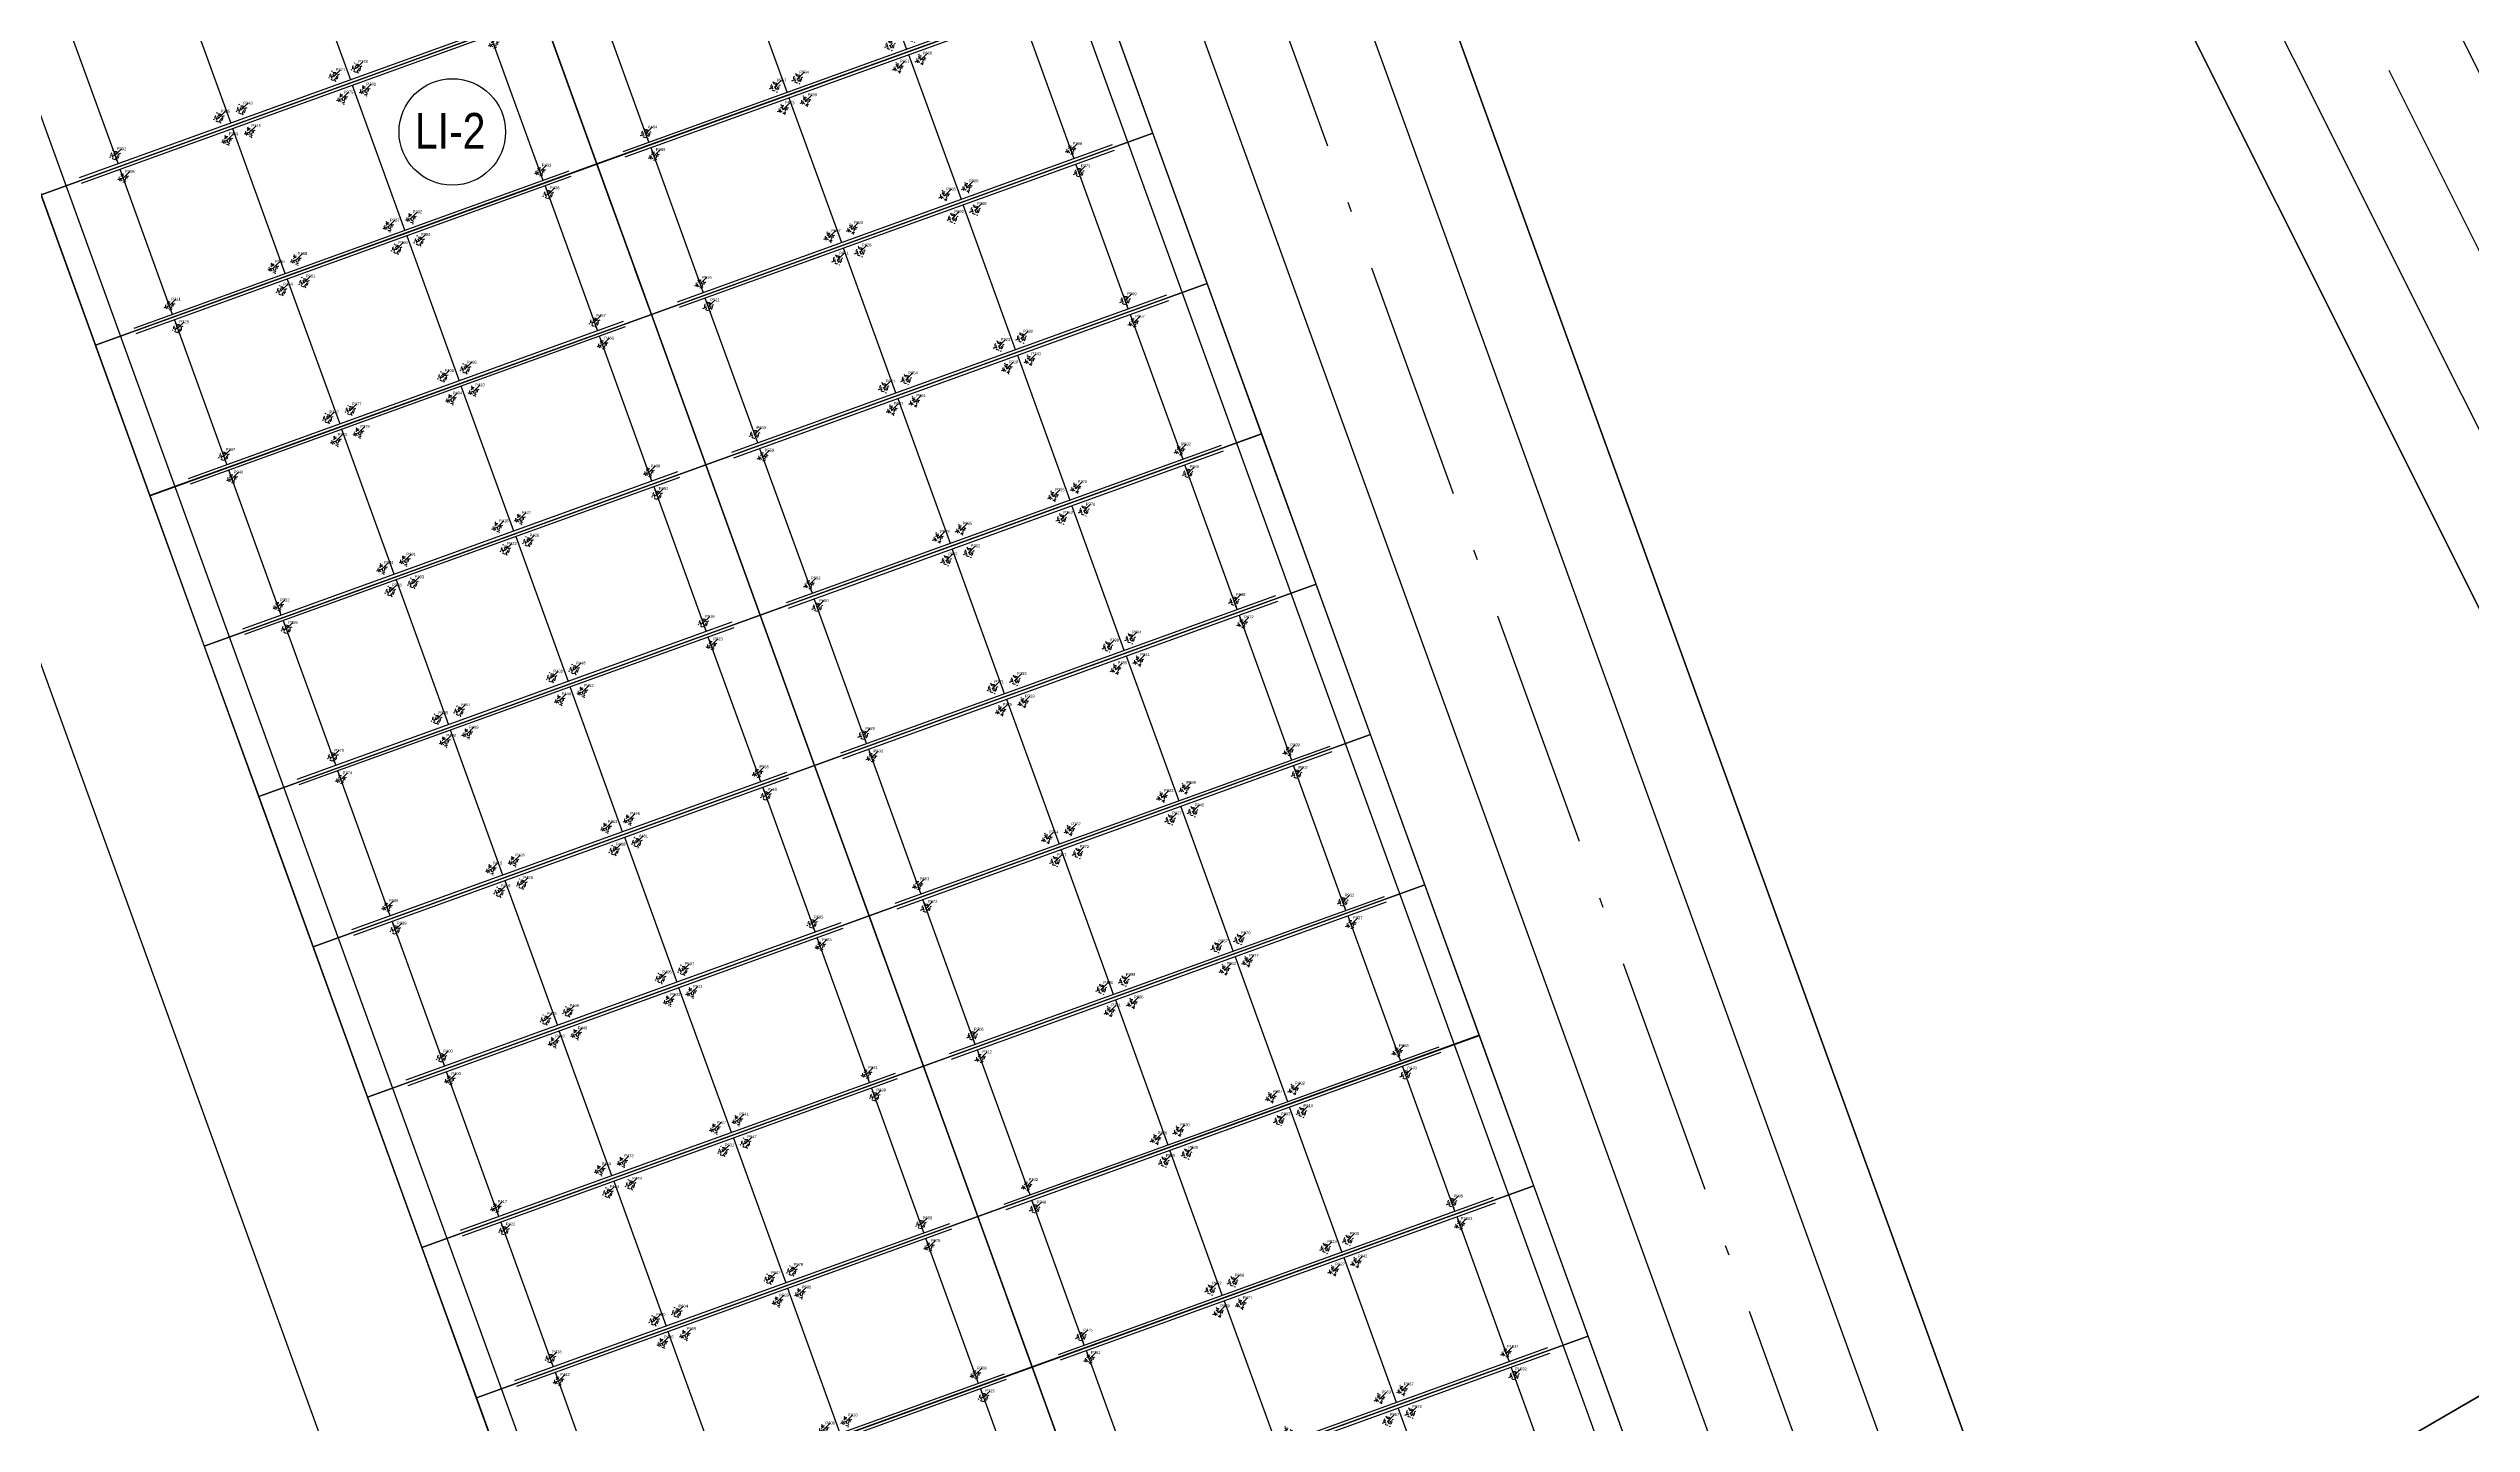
# Model space of a CAD drawing. Header units: millimetres. Extents: x 567980 to 569430, y 2065777 to 2066666.
# Drawn here: x 568673.3 to 568764.2, y 2066258 to 2066309.6 of the extents above; entities that cross this region are included whole.
import ezdxf
from ezdxf.enums import TextEntityAlignment as Align
from ezdxf.xclip import XClip

# ---------------------------------------------------------------- set-up
doc = ezdxf.new("R2010")
doc.units = ezdxf.units.MM
for name, pattern in [('ACAD_ISO10W100', [18.5, 12, -3, 0.5, -3]), ('CENTER', [3, 1.5, -0.5, 0.5, -0.5]), ('CENTER2', [1.125, 0.75, -0.125, 0.125, -0.125]), ('HIDDEN', [0.75, 0.5, -0.25]), ('Xref Grid (A1)$0$CENTER2', [1.125, 0.75, -0.125, 0.125, -0.125])]:
    doc.linetypes.add(name, pattern=pattern)
for name, color, linetype, lineweight in [('A-KY HIEU', 34, 'Continuous', 20), ('A-NET THAY', 125, 'Continuous', 18), ('boDnv', 54, 'Continuous', 25), ('E- RANH GIOI', 1, 'CENTER', 13), ('kata_text', 254, 'Continuous', 30)]:
    doc.layers.add(name, color=color, linetype=linetype, lineweight=lineweight)
for name, color, linetype in [('BoThamCo', 94, 'Continuous'), ('CDC.01.AXIS', 160, 'CENTER2'), ('ChiaLo', 128, 'CENTER'), ('datOlienke', 42, 'Continuous'), ('LogDg', 7, 'Continuous'), ('LoLK', 6, 'Continuous'), ('RANHGIOI', 2, 'HIDDEN'), ('TimDg', 222, 'Continuous'), ('ViaHeS', 32, 'Continuous'), ('Xref Grid (A1)$0$01.AXIS', 160, 'Xref Grid (A1)$0$CENTER2')]:
    doc.layers.add(name, color=color, linetype=linetype)
doc.styles.add('kata_dim', font='vnrms.shx', dxfattribs={"width": 0.66, "oblique": 7})
doc.styles.add('kata_text', font='arial.ttf', dxfattribs={"width": 0.8})
doc.styles.add('rms', font='romans.shx', dxfattribs={"width": 0.7, "bigfont": 'vns.shx'})
doc.styles.add('VNH', font='', dxfattribs={"height": 2.5})
doc.styles.get('VNH').set_extended_font_data('.VnArial NarrowH')
doc.linetypes.add('ADL', pattern='A,0.125,-0.15,["++",rms,S=0.5,R=0,X=0,Y=-0.2245],-1.35,1.125', length=2.75)
doc.dimstyles.new('kata_dim_iso', dxfattribs={"dimtxt": 2.5, "dimasz": 1.5, "dimexe": 1.5, "dimexo": 2.5, "dimtad": 1, "dimdec": 0, "dimzin": 0, "dimdsep": 46, "dimtxsty": 'kata_dim', "dimblk": 'kata_block_ArchTick', "dimcen": 0.09, "dimdle": 1.2, "dimclrd": 8, "dimclre": 8, "dimclrt": 3, "dimadec": 0, "dimazin": 0, "dimtfac": 1, "dimtdec": 0, "dimtix": 1, "dimtofl": 0, "dimtmove": 0, "dimatfit": 3, "dimfxl": 3.75, "dimfxlon": 1, "dimtolj": 1, "dimtzin": 0, "dimarcsym": 0})

# ---------------------------------------------------------------- blocks, each defined once
blk = doc.blocks.new('NEN')
at = {"layer": 'boDnv', "color": 10, "linetype": 'ADL', "ltscale": 0.25}
for points in [[(72.798, 19.248), (66.728, 21.45), (39.936, 9.771), (37.882, 4.109), (87.299, -94.695), (93.027, -96.404), (118.311, -81.695), (120.17, -75.467)], [(9.135, -145.213), (3.993, -143.345), (-37.434, -28.806), (-34.864, -22.833), (-8.048, -11.144), (-2.559, -13.506), (37.289, -123.679), (34.915, -130.214)]]:
    blk.add_lwpolyline(points, close=True, dxfattribs=at)
at = {"layer": 'BoThamCo'}
blk.add_lwpolyline([(25.78, -0.755), (18.959, 1.719), (12.14, -1.254), (9.257, -7.953), (48.895, -117.546), (54.917, -119.734), (74.12, -108.562), (76.205, -101.576)], close=True, dxfattribs=at)
blk.add_lwpolyline([(-54.313, -43.147), (-17.615, -144.611, 1), (-14.323, -143.421), (-51.021, -41.957, 1)], format="xyb", close=True, dxfattribs=at)
at = {"layer": 'ChiaLo', "ltscale": 5}
for points in [[(106.156, -89.923), (52.918, 16.521)], [(22.483, -138.604), (-21.838, -16.064)], [(-24.451, -67.642), (13.164, -54.037)], [(-22.411, -73.284), (15.205, -59.679)], [(-20.37, -78.926), (17.245, -65.321)], [(-18.329, -84.569), (19.286, -70.964)], [(-16.288, -90.211), (21.327, -76.606)], [(-14.248, -95.853), (23.368, -82.248)], [(-12.207, -101.495), (25.408, -87.891)], [(-10.166, -107.138), (27.449, -93.533)], [(-8.126, -112.78), (29.49, -99.175)], [(-6.085, -118.422), (31.53, -104.817)], [(-4.044, -124.065), (33.571, -110.46)]]:
    blk.add_lwpolyline(points, dxfattribs=at)
at = {"layer": 'datOlienke'}
for points in [[(73.514, 20.052), (66.694, 22.526), (39.142, 10.516), (36.795, 4.047), (86.598, -95.529), (93.156, -97.487), (119.156, -82.36), (121.241, -75.374)], [(9.234, -146.312), (3.211, -144.125), (-38.509, -28.774), (-35.626, -22.074), (-8.05, -10.054), (-1.766, -12.758), (38.353, -123.68), (35.731, -130.896)]]:
    blk.add_lwpolyline(points, close=True, dxfattribs=at)
at = {"layer": 'LogDg'}
for points in [[(34.296, -348.766, -0.124666), (14.114, -339.771, 0.262937), (-5.331, -336.771, -0.009345), (-40.959, -349.473), (-145.868, -384.68, 0.405257), (-155.456, -403.235), (-146.557, -432.72), (-158.046, -436.187), (-166.572, -407.936, 0.423227), (-185.704, -398.049), (-272.077, -427.035, 0.40652), (-277.181, -436.964), (-262.947, -483.397), (-271.552, -486.035), (-285.593, -440.232, 0.421949), (-295.787, -434.992), (-422.26, -477.436, 0.346831), (-427.684, -485.726), (-426.662, -497.249, 0.109851), (-417.21, -527.045), (-422.398, -530.058, -0.109851), (-432.639, -497.779), (-433.194, -491.512, 0.484967), (-443.708, -484.634), (-484.199, -498.222, 0.36701), (-492.228, -511.51), (-484.402, -560.012), (-490.326, -560.967), (-497.433, -516.92, 0.457512), (-512.889, -507.388), (-525.337, -511.314, 0.375227), (-533.554, -524.795, 0.049445), (-523.248, -562.118), (-518.404, -576.577), (-525.515, -578.96), (-530.307, -564.659, -0.044276), (-540.221, -530.036, 0.448349), (-555.614, -520.863), (-568.853, -525.038), (-576.072, -502.149), (-552.391, -494.681, 0.333336), (-544.003, -482.976), (-545.865, -397.305, 0.120559), (-569.998, -307.198), (-621.979, -219.712, 0.334943), (-635.359, -214.239), (-686.931, -227.855), (-689.803, -216.977), (-647.957, -205.93, 0.498191), (-640.704, -188.198), (-654.378, -165.183, -0.144979), (-668.853, -108.061), (-659.845, 118.23, 0.428088), (-671.924, 130.707), (-689.222, 130.58), (-689.305, 141.83), (-670.344, 141.969, 0.400474), (-658.442, 153.492), (-657.828, 168.904), (-656.06, 189.374), (-648.588, 188.728), (-650.341, 168.432), (-650.889, 154.678, 0.425345), (-638.921, 142.201), (-621.613, 142.328, 0.402651), (-609.707, 153.94), (-609.387, 163.859, -0.019867), (-608.227, 179.942), (-606.8, 192.652), (-600.838, 191.983), (-602.264, 179.273, 0.019867), (-603.39, 163.665), (-603.676, 154.802, 0.425871), (-591.594, 142.415), (-548.362, 142.733), (-548.28, 131.483), (-592.887, 131.155, 0.401789), (-604.791, 119.578), (-607.754, 35.571, -0.005984), (-607.983, 30.718, 0.462462), (-599.177, 22.287), (-555.377, 26.801), (-554.762, 20.832), (-603.242, 15.836, 0.355613), (-610.381, 8.689), (-613.794, -24.838, 0.475348), (-605.015, -33.606), (-508.268, -23.636, 0.016072), (-476.806, -19.368, 0.37392), (-470.138, -11.259), (-470.705, 9.348), (-464.707, 9.513), (-464.235, -7.648, 0.461916), (-454.747, -15.288), (-421.581, -8.993, 0.020567), (-382.015, 0.216), (-299.764, 22.963, 0.415004), (-292.798, 35.293), (-296.969, 50.218), (-285.412, 53.448), (-281.218, 38.439, 0.413423), (-268.921, 31.492), (-169.968, 58.858, 0.427702), (-164.496, 69.052), (-169.623, 84.754), (-163.92, 86.616), (-158.479, 69.956, 0.400853), (-148.742, 64.729), (-123.897, 71.6, 0.437327), (-113.795, 91.173), (-114.462, 93.013), (-128.551, 136.154), (-105.736, 143.605), (-91.769, 100.833), (-90.91, 98.466, 0.429754), (-70.957, 89.772, 0.001079), (-63.934, 92.766, 0.001474), (-62.342, 93.454), (-47.534, 99.909, 0.386536), (-43.126, 109.726), (-48.301, 125.574), (-42.598, 127.436), (-38.076, 113.59, 0.442444), (-27.275, 108.739), (111.617, 169.28, 0.414214), (115.754, 179.811), (109.361, 194.478), (114.861, 196.875), (121.255, 182.208, 0.414214), (131.785, 178.071), (252.97, 230.894), (276.872, 241.312), (291.579, 249.057, 0.419837), (295.267, 261.365), (290.95, 269.196), (301.459, 274.99), (306.058, 266.648, 0.408717), (318.136, 263.031), (326.546, 267.464), (332.148, 256.836), (324.233, 252.656, 0.419466), (320.555, 240.352), (397.092, 101.523, 0.433643), (408.413, 98.649), (440.787, 119.386), (444.023, 114.334), (410.428, 92.813, 0.395048), (407.737, 82.215), (451.056, 3.639, -0.005576), (472.219, -35.781, 0.422017), (490.066, -41.118), (502.995, -33.918), (514.672, -54.886), (500.295, -62.892, 0.404193), (495.052, -80.181), (502.502, -94.711), (491.824, -100.186), (485.095, -87.061, 0.424556), (467.192, -81.64), (316.164, -165.913), (307.211, -171.115, 0.396001), (304.075, -181.611), (326.147, -225.742), (318.098, -229.768), (296.726, -187.038, 0.432664), (285.552, -183.699), (178.072, -246.148, 0.389772), (174.86, -256.488), (194.1, -297.126), (188.677, -299.693), (170.231, -260.733, 0.439085), (158.982, -257.239), (145.496, -265.075, -0.013452), (97.701, -291.151, 0.262926), (86.853, -307.563, -0.162068), (76.015, -333.842, 0.270323), (72.318, -353.653), (79.981, -375.074), (57.383, -383.157), (49.72, -361.737, 0.270325), (34.296, -348.766)], [(-54.548, -43.232), (-17.85, -144.696, 1), (-14.088, -143.336), (-50.786, -41.872, 1), (-54.548, -43.232)], [(49.536, -260.065, -0.269945), (34.095, -247.153), (22.999, -216.476, -0.362457), (26.499, -206.84), (119.685, -152.625, -0.414384), (136.095, -156.969), (142.222, -167.514, 0.414214), (153.158, -170.413), (250.593, -113.801, -0.432664), (261.767, -117.14), (278.799, -151.193, -0.396001), (275.663, -161.688), (133.439, -244.323, -0.012999), (88.371, -268.964, -0.278117), (67.767, -267.557, 0.110848), (49.536, -260.065)]]:
    blk.add_lwpolyline(points, format="xyb", dxfattribs=at)
for points in [[(83.769, -96.579), (34.233, 2.462, -0.429738), (38.192, 13.375), (65.731, 25.379, -0.398858), (76.083, 21.623), (124.061, -74.306, -0.395833), (120.929, -84.799), (94.947, -99.916, -0.432836)], [(57.283, -121.828), (75.893, -111.001, 0.395833), (79.025, -100.508), (28.348, 0.817, 0.398858), (17.996, 4.572), (10.657, 1.373, 0.395588), (6.33, -8.682), (45.737, -117.634, 0.467936)], [(-9.552, -7.434), (-39.866, -20.643, 0.395629), (-44.194, -30.698), (-2.582, -145.746, 0.467936), (8.964, -149.94), (37.955, -133.073, 0.362457), (41.455, -123.437), (1.167, -12.047, 0.433046)], [(-107.609, -46.473), (-76.576, -35.249, -0.414214), (-66.332, -40.051), (-23.727, -157.847, -0.421043), (-28.705, -168.153), (-59.999, -178.655, -0.407417), (-70.067, -173.791), (-112.411, -56.717, -0.414214)]]:
    blk.add_lwpolyline(points, format="xyb", close=True, dxfattribs=at)
at = {"layer": 'LoLK'}
for points in [[(15.205, -59.679), (13.164, -54.037), (-5.644, -60.839), (-3.603, -66.482)], [(-7.684, -55.197), (-26.492, -61.999), (-24.451, -67.642), (-5.644, -60.839)], [(17.245, -65.321), (15.205, -59.679), (-3.603, -66.482), (-1.562, -72.124)], [(-5.644, -60.839), (-24.451, -67.642), (-22.411, -73.284), (-3.603, -66.482)], [(19.286, -70.964), (17.245, -65.321), (-1.562, -72.124), (0.478, -77.766)], [(-1.562, -72.124), (-3.603, -66.482), (-22.411, -73.284), (-20.37, -78.926)], [(21.327, -76.606), (19.286, -70.964), (0.478, -77.766), (2.519, -83.408)], [(0.478, -77.766), (-1.562, -72.124), (-20.37, -78.926), (-18.329, -84.569)], [(23.368, -82.248), (21.327, -76.606), (2.519, -83.408), (4.56, -89.051)], [(0.478, -77.766), (-18.329, -84.569), (-16.288, -90.211), (2.519, -83.408)], [(25.408, -87.891), (23.368, -82.248), (4.56, -89.051), (6.601, -94.693)], [(2.519, -83.408), (-16.288, -90.211), (-14.248, -95.853), (4.56, -89.051)], [(27.449, -93.533), (25.408, -87.891), (6.601, -94.693), (8.641, -100.335)], [(4.56, -89.051), (-14.248, -95.853), (-12.207, -101.495), (6.601, -94.693)], [(29.49, -99.175), (27.449, -93.533), (8.641, -100.335), (10.682, -105.978)], [(6.601, -94.693), (-12.207, -101.495), (-10.166, -107.138), (8.641, -100.335)], [(31.53, -104.817), (29.49, -99.175), (10.682, -105.978), (12.723, -111.62)], [(8.641, -100.335), (-10.166, -107.138), (-8.126, -112.78), (10.682, -105.978)], [(33.571, -110.46), (31.53, -104.817), (12.723, -111.62), (14.764, -117.262)], [(10.682, -105.978), (-8.126, -112.78), (-6.085, -118.422), (12.723, -111.62)], [(35.612, -116.102), (33.571, -110.46), (14.764, -117.262), (16.804, -122.904)], [(14.764, -117.262), (12.723, -111.62), (-6.085, -118.422), (-4.044, -124.065)]]:
    blk.add_lwpolyline(points, close=True, dxfattribs=at)
at = {"layer": 'RANHGIOI', "color": 1, "ltscale": 9, "const_width": 1}
blk.add_lwpolyline([(460, -51.299, 0.006594), (435.293, -5.051), (303.078, 234.769), (284.672, 225.077), (-55.993, 76.586), (-56.839, 76.223, -0.005137), (-90.743, 62.093), (-377.217, -17.133, -0.020567), (-418.225, -26.678), (-463.443, -35.259, -0.021218), (-506.422, -41.541), (-623.638, -53.62), (-626.464, -70.884, 0.128574), (-620.42, -135.36), (-615.505, -148.86, 0.039408), (-607.143, -167.188), (-594.172, -190.555), (-547.57, -259.493, -0.11987), (-522.704, -326.397), (-507.917, -451.947), (-504.475, -473.277), (-499.271, -471.636), (-50.48, -321.024, 0.050684), (130.425, -239.135), (301.319, -139.843)], format="xyb", close=True, dxfattribs=at)
at = {"layer": 'RANHGIOI', "color": 5, "ltscale": 20, "const_width": 3}
blk.add_lwpolyline([(77.126, -402.722), (-90.743, 62.093)], dxfattribs=at)
at = {"layer": 'TimDg', "linetype": 'ACAD_ISO10W100', "ltscale": 0.75}
for points in [[(80.71, -412.741), (34.278, -282.941), (-103.138, 96.993), (-128.229, 173.827)], [(26.363, 11.491), (109.634, -155.002)], [(47.399, -131.05), (0, 0)], [(9.149, -213.464), (246.062, -75.628)]]:
    blk.add_lwpolyline(points, dxfattribs=at)
blk.add_lwpolyline([(-358.633, -282.039), (-15.318, -166.825, 0.050829), (-9.777, -164.314), (222.735, -29.039)], format="xyb", dxfattribs=at)
at = {"layer": 'ViaHeS', "elevation": 0}
blk.add_lwpolyline([(-483.362, -504.27), (-441.21, -490.124), (-436.029, -493.514), (-435.627, -498.044, 0.109851), (-424.993, -531.564), (-414.615, -525.539, -0.109851), (-423.674, -496.984), (-424.342, -489.445), (-420.001, -483.006), (-295.249, -441.14), (-289.043, -444.33), (-275.854, -487.354), (-258.645, -482.078), (-271.972, -438.601), (-268.698, -432.23), (-181.634, -403.012), (-172.975, -407.486), (-163.79, -437.92), (-140.813, -430.986), (-150.211, -399.847), (-145.597, -390.918), (-39.026, -355.153, 0.008545), (-6.235, -343.522, -0.249193), (12.375, -345.964, 0.09975), (30.772, -354.181, -0.256949), (45.215, -366.957), (51.733, -385.178), (85.63, -373.053), (79.112, -354.831, -0.256949), (82.174, -335.793, 0.136918), (92.607, -310.438, -0.249193), (103.308, -295.017, 0.012659), (148.511, -270.262), (162.157, -262.333), (168.62, -264.341), (185.966, -300.977), (196.811, -295.842), (179.033, -258.291), (181.216, -251.26), (287.384, -189.574), (293.944, -191.534), (314.073, -231.781), (330.172, -223.729), (309.538, -182.474), (311.625, -175.49), (319.134, -171.127), (408.277, -121.386), (412.274, -122.589), (434.351, -165.321), (442.347, -161.19), (420.137, -118.201), (421.38, -114.074), (470.335, -86.758), (479.641, -89.576), (486.485, -102.924), (507.841, -91.973), (500.499, -77.654), (503.421, -68.019), (517.591, -60.128), (500.076, -28.676), (486.971, -35.974), (477.625, -33.17, 0.0056), (456.311, 6.536), (412.324, 86.322), (414.12, 93.398), (444.832, 113.071), (439.977, 120.649), (409.766, 101.296), (403.142, 102.978), (327.714, 239.794), (330.524, 249.193), (334.945, 251.528), (323.749, 272.772), (318.926, 270.23), (309.354, 273.096), (306.713, 277.887), (285.696, 266.299), (288.11, 261.921), (285.295, 252.529), (274.271, 246.724), (129.387, 183.571), (122.806, 186.157), (117.612, 198.074), (106.611, 193.279), (111.806, 181.362), (109.22, 174.781), (26.33, 138.65), (-29.869, 114.154), (-36.004, 116.909), (-39.746, 128.368), (-51.153, 124.642), (-47.055, 112.092), (-50.086, 105.341), (-75.921, 94.08), (-84.511, 97.937), (-100.033, 145.467), (-134.254, 134.292), (-118.657, 86.529), (-123.231, 78.009), (-150.258, 70.535), (-156.629, 73.955), (-161.068, 87.547), (-172.475, 83.822), (-168.207, 70.753), (-171.474, 64.667), (-269.546, 37.545), (-275.711, 41.028), (-279.634, 55.063), (-302.748, 48.603), (-298.843, 34.63), (-302.316, 28.482), (-383.614, 5.999, -0.020567), (-422.7, -3.099), (-456.246, -9.465), (-461.296, -5.399), (-461.708, 9.595), (-473.703, 9.265), (-473.239, -7.637), (-478.028, -13.489, -0.015955), (-508.883, -17.667), (-606.147, -27.691), (-610.614, -23.229), (-607.49, 7.461), (-602.01, 12.947), (-554.455, 17.848), (-555.685, 29.785), (-600.448, 25.172), (-605.043, 29.645, 0.007073), (-604.756, 35.466), (-601.912, 116.095), (-594.665, 123.142), (-548.221, 123.483), (-548.421, 150.733), (-593.42, 150.402), (-600.493, 157.35, -0.027886), (-599.283, 178.939), (-597.857, 191.648), (-609.782, 192.987), (-611.208, 180.277, 0.019867), (-612.385, 163.955), (-612.597, 157.389), (-619.823, 150.342), (-639.316, 150.198), (-646.998, 158.133), (-646.598, 168.196), (-644.852, 188.405), (-659.796, 189.697), (-661.572, 169.14), (-662.014, 158.023), (-670.332, 149.97), (-689.364, 149.83), (-689.163, 122.58), (-671.417, 122.71), (-663.736, 114.776), (-672.6, -107.912, 0.144979), (-657.602, -167.099), (-644.687, -188.836), (-648.335, -197.756), (-691.845, -209.242), (-684.889, -235.59), (-633.86, -222.118), (-622.039, -226.953), (-573.255, -309.058, -0.120474), (-549.614, -397.387), (-547.842, -478.902), (-555.298, -489.306), (-577.876, -496.427), (-567.048, -530.76), (-552.743, -526.248), (-543.713, -531.719, 0.042979), (-533.836, -565.928), (-529.071, -580.151), (-514.848, -575.386), (-519.719, -560.846, -0.045576), (-529.315, -527.166), (-523.005, -516.87), (-508.247, -512.215), (-500.456, -517.02), (-493.287, -561.445), (-481.44, -559.534), (-488.883, -513.408), (-483.362, -504.27)], format="xyb", dxfattribs=at)
at = {"layer": 'ViaHeS'}
for points in [[(73.514, 20.052), (66.694, 22.526), (39.142, 10.516), (36.795, 4.047), (86.598, -95.529), (93.156, -97.487), (119.156, -82.36), (121.241, -75.374)], [(48.895, -117.546), (9.257, -7.953), (12.14, -1.254), (18.959, 1.719), (25.78, -0.755), (76.205, -101.576), (74.12, -108.562), (54.917, -119.734)], [(9.234, -146.312), (3.211, -144.125), (-38.509, -28.774), (-35.626, -22.074), (-8.05, -10.054), (-1.766, -12.758), (38.353, -123.68), (35.731, -130.896)]]:
    blk.add_lwpolyline(points, close=True, dxfattribs=at)
blk = doc.blocks.new('NEN K02')
at = {"layer": 'datOlienke'}
blk.add_lwpolyline([(-109.225, 40), (-114.488, 35.007), (-116.072, 4.993), (-111.335, 0), (0, 0), (4.684, 4.99), (2.786, 35.01), (-2.53, 40)], close=True, dxfattribs=at)
blk = doc.blocks.new('NEN I02')
at = {"layer": 'datOlienke'}
blk.add_lwpolyline([(4.105, 4.919), (0, 0), (-122.664, 0), (-127.984, 4.99), (-129.908, 35.01), (-125.228, 40), (-7.274, 40), (-1.379, 35.081)], close=True, dxfattribs=at)
at = {"layer": 'LoLK'}
for points in [[(-75.332, 40), (-81.332, 40), (-81.332, 20), (-75.332, 20)], [(-69.332, 40), (-75.332, 40), (-75.332, 20), (-69.332, 20)], [(-63.332, 40), (-69.332, 40), (-69.332, 20), (-63.332, 20)], [(-57.332, 40), (-63.332, 40), (-63.332, 20), (-57.332, 20)], [(-51.332, 40), (-57.332, 40), (-57.332, 20), (-51.332, 20)], [(-45.332, 40), (-51.332, 40), (-51.332, 20), (-45.332, 20)], [(-39.332, 40), (-45.332, 40), (-45.332, 20), (-39.332, 20)], [(-33.332, 40), (-39.332, 40), (-39.332, 20), (-33.332, 20)], [(-27.332, 40), (-33.332, 40), (-33.332, 20), (-27.332, 20)], [(-21.332, 40), (-27.332, 40), (-27.332, 20), (-21.332, 20)], [(-15.332, 40), (-21.332, 40), (-21.332, 20), (-15.332, 20)], [(-87.332, 20), (-87.332, 0), (-81.332, 0), (-81.332, 20)], [(-81.332, 20), (-81.332, 0), (-75.332, 0), (-75.332, 20)], [(-69.332, 20), (-75.332, 20), (-75.332, 0), (-69.332, 0)], [(-63.332, 20), (-69.332, 20), (-69.332, 0), (-63.332, 0)], [(-63.332, 20), (-63.332, 0), (-57.332, 0), (-57.332, 20)], [(-57.332, 20), (-57.332, 0), (-51.332, 0), (-51.332, 20)], [(-51.332, 20), (-51.332, 0), (-45.332, 0), (-45.332, 20)], [(-45.332, 20), (-45.332, 0), (-39.332, 0), (-39.332, 20)], [(-39.332, 20), (-39.332, 0), (-33.332, 0), (-33.332, 20)], [(-33.332, 20), (-33.332, 0), (-27.332, 0), (-27.332, 20)], [(-21.332, 20), (-27.332, 20), (-27.332, 0), (-21.332, 0)]]:
    blk.add_lwpolyline(points, close=True, dxfattribs=at)
blk = doc.blocks.new('A$C758D662A')
at = {"linetype": 'HIDDEN', "ltscale": 500}
for radius in [300, 200]:
    blk.add_circle((0, 0), radius, dxfattribs=at)
at = {"layer": 'CDC.01.AXIS', "ltscale": 200}
for p, q in [((437, 0), (-437, 0)), ((0, 437), (0, -437))]:
    blk.add_line(p, q, dxfattribs=at)
blk = doc.blocks.new('pile Plan')
at = {"xscale": 0.5, "yscale": 0.5, "zscale": 0.5}
for p in [(340, 14779), (5440.000004, 14779), (340, 9630), (5440.000004, 9630), (340, 8730), (5440.000004, 8730), (340, 5040), (5440.000004, 5040), (340, 4140), (5440.000004, 4140), (340, -1), (5440.000004, -1)]:
    blk.add_blockref('A$C758D662A', p, dxfattribs=at)
blk = doc.blocks.new('a5 sao - 2')
at = {"layer": 'Xref Grid (A1)$0$01.AXIS', "ltscale": 500}
for p, q in [((-5.89, -1.086), (-5.89, -18.434)), ((-0.11, -1.086), (-0.11, -18.434)), ((-5.89, -2.11), (-0.11, -2.11)), ((-5.89, -7.62), (-0.11, -7.62)), ((-5.89, -12.39), (-0.11, -12.39)), ((-5.89, -16.89), (-0.11, -16.89))]:
    blk.add_line(p, q, dxfattribs=at)
at = {"xscale": 0.001, "yscale": 0.001, "zscale": 0.001}
blk.add_blockref('pile Plan', (-5.89, -16.89), dxfattribs=at)
blk = doc.blocks.new('a1 sao - 2')
at = {"layer": 'Xref Grid (A1)$0$01.AXIS', "ltscale": 500}
for p, q in [((0.11, -1.086), (0.11, -18.434)), ((5.89, -1.086), (5.89, -18.434)), ((0.11, -2.11), (5.89, -2.11)), ((0.11, -7.62), (5.89, -7.62)), ((0.11, -12.39), (5.89, -12.39)), ((0.11, -16.89), (5.89, -16.89))]:
    blk.add_line(p, q, dxfattribs=at)
at = {"xscale": 0.001, "yscale": 0.001, "zscale": 0.001}
blk.add_blockref('pile Plan', (0.11, -16.89), dxfattribs=at)
blk = doc.blocks.new('A1 - 2')
at = {"layer": 'Xref Grid (A1)$0$01.AXIS', "ltscale": 500}
for p, q in [((0.11, -1.086), (0.11, -18.434)), ((5.89, -1.086), (5.89, -18.434)), ((0.11, -2.11), (5.89, -2.11)), ((0.11, -7.62), (5.89, -7.62)), ((0.11, -12.39), (5.89, -12.39)), ((0.11, -16.89), (5.89, -16.89))]:
    blk.add_line(p, q, dxfattribs=at)
at = {"xscale": 0.001, "yscale": 0.001, "zscale": 0.001}
blk.add_blockref('pile Plan', (0.11, -16.89), dxfattribs=at)
blk = doc.blocks.new('A5 - 2')
at = {"layer": 'Xref Grid (A1)$0$01.AXIS', "ltscale": 500}
for p, q in [((0.11, -1.086), (0.11, -18.434)), ((5.89, -1.086), (5.89, -18.434)), ((0.11, -2.11), (5.89, -2.11)), ((0.11, -7.62), (5.89, -7.62)), ((0.11, -12.39), (5.89, -12.39)), ((0.11, -16.89), (5.89, -16.89))]:
    blk.add_line(p, q, dxfattribs=at)
at = {"xscale": 0.001, "yscale": 0.001, "zscale": 0.001}
blk.add_blockref('pile Plan', (0.11, -16.89), dxfattribs=at)
blk = doc.blocks.new('kata_block_ArchTick')
at = {"color": 8}
blk.add_line((1, 0), (-1, 0), dxfattribs=at)
at = {"color": 8, "const_width": 0.15}
blk.add_lwpolyline([(-0.5, -0.5), (0.5, 0.5)], dxfattribs=at)
blk = doc.blocks.new('A$C33BC4D2A')
at = {"layer": 'A-KY HIEU', "color": 0, "const_width": 1.022}
blk.add_lwpolyline([(14.345, -292.097), (14.345, -4.903), (414.985, -4.903), (414.985, -292.097)], close=True, dxfattribs=at)
at = {"layer": 'Defpoints', "color": 125}
blk.add_lwpolyline([(0, -297), (420, -297), (420, 0), (0, 0)], close=True, dxfattribs=at)
blk = doc.blocks.new('*U58')
at = {"color": 0, "ltscale": 0.8, "style": 'kata_text', "width": 0.8, "flags": 1}
blk.add_attdef('CHU_THICH', text='', height=2.2, dxfattribs=at).set_placement((0, 0), align=Align.MIDDLE_CENTER)
at = {"color": 0, "ltscale": 0.8, "style": 'kata_text', "width": 0.8}
blk.add_attdef('TEN', text='', height=2.2, dxfattribs=at).set_placement((5, 5), align=Align.MIDDLE_CENTER)
at = {"layer": 'Defpoints'}
blk.add_leader([(0, 0), (5, 5)], dimstyle='kata_dim_iso', override={"dimasz": 0.6, "dimgap": 0.625, "dimtad": 0}, dxfattribs=at)
blk = doc.blocks.new('A$C1AAD29DE')
at = {"layer": 'kata_text', "xscale": 50, "yscale": 50, "zscale": 50}
for p, values in [((78093, -128694, 0), {'TEN': 'P668'}), ((56009, -129320, 0), {'TEN': 'P371'}), ((56859, -129013, 0), {'TEN': 'P378'}), ((72606, -129719, 0), {'TEN': 'P567'}), ((73455, -129412, 0), {'TEN': 'P584'}), ((77244, -129002, 0), {'TEN': 'P651'}), ((52528, -130579, 0), {'TEN': 'P343'}), ((56316, -130169, 0), {'TEN': 'P375'}), ((57166, -129862, 0), {'TEN': 'P380'}), ((72913, -130568, 0), {'TEN': 'P573'}), ((73763, -130261, 0), {'TEN': 'P590'}), ((51679, -130886, 0), {'TEN': 'P335'}), ((52835, -131428, 0), {'TEN': 'P345'}), ((67748, -131476, 0), {'TEN': 'P484'}), ((47771, -132299, 0), {'TEN': 'P302'}), ((51986, -131735, 0), {'TEN': 'P339'}), ((68055, -132325, 0), {'TEN': 'P489'}), ((83741, -132093, 0), {'TEN': 'P768'}), ((48078, -133149, 0), {'TEN': 'P306'}), ((63764, -132917, 0), {'TEN': 'P433'}), ((84048, -132942, 0), {'TEN': 'P773'}), ((64072, -133766, 0), {'TEN': 'P436'}), ((78985, -133814, 0), {'TEN': 'P685'}), ((79834, -133506, 0), {'TEN': 'P700'}), ((58057, -134981, 0), {'TEN': 'P387'}), ((58906, -134674, 0), {'TEN': 'P392'}), ((75503, -135073, 0), {'TEN': 'P620'}), ((79292, -134663, 0), {'TEN': 'P692'}), ((80141, -134356, 0), {'TEN': 'P708'}), ((58364, -135830, 0), {'TEN': 'P390'}), ((59213, -135523, 0), {'TEN': 'P394'}), ((74654, -135380, 0), {'TEN': 'P607'}), ((75810, -135922, 0), {'TEN': 'P626'}), ((53726, -136547, 0), {'TEN': 'P350'}), ((54575, -136240, 0), {'TEN': 'P358'}), ((74961, -136229, 0), {'TEN': 'P611'}), ((49819, -137961, 0), {'TEN': 'P321'}), ((54033, -137397, 0), {'TEN': 'P354'}), ((54882, -137089, 0), {'TEN': 'P361'}), ((69796, -137137, 0), {'TEN': 'P516'}), ((70103, -137986, 0), {'TEN': 'P521'}), ((85789, -137755, 0), {'TEN': 'P800'}), ((50126, -138810, 0), {'TEN': 'P325'}), ((65812, -138578, 0), {'TEN': 'P457'}), ((86096, -138604, 0), {'TEN': 'P807'}), ((66119, -139427, 0), {'TEN': 'P460'}), ((81032, -139475, 0), {'TEN': 'P723'}), ((81881, -139168, 0), {'TEN': 'P738'}), ((60104, -140642, 0), {'TEN': 'P401'}), ((60954, -140335, 0), {'TEN': 'P408'}), ((81339, -140324, 0), {'TEN': 'P728'}), ((82189, -140017, 0), {'TEN': 'P743'}), ((60412, -141491, 0), {'TEN': 'P404'}), ((61261, -141184, 0), {'TEN': 'P410'}), ((76701, -141041, 0), {'TEN': 'P641'}), ((77551, -140734, 0), {'TEN': 'P654'}), ((77858, -141583, 0), {'TEN': 'P661'}), ((55774, -142209, 0), {'TEN': 'P367'}), ((56623, -141902, 0), {'TEN': 'P377'}), ((77009, -141890, 0), {'TEN': 'P647'}), ((56081, -143058, 0), {'TEN': 'P373'}), ((56930, -142751, 0), {'TEN': 'P379'}), ((71843, -142798, 0), {'TEN': 'P553'}), ((87836, -143416, 0), {'TEN': 'P832'}), ((51866, -143622, 0), {'TEN': 'P337'}), ((67860, -144239, 0), {'TEN': 'P488'}), ((72150, -143648, 0), {'TEN': 'P558'}), ((88143, -144265, 0), {'TEN': 'P840'}), ((52174, -144471, 0), {'TEN': 'P340'}), ((68167, -145088, 0), {'TEN': 'P492'}), ((83080, -145136, 0), {'TEN': 'P755'}), ((83929, -144829, 0), {'TEN': 'P770'}), ((63001, -145996, 0), {'TEN': 'P427'}), ((83387, -145985, 0), {'TEN': 'P763'}), ((84236, -145678, 0), {'TEN': 'P776'}), ((62152, -146303, 0), {'TEN': 'P418'}), ((63308, -146846, 0), {'TEN': 'P430'}), ((78749, -146702, 0), {'TEN': 'P679'}), ((79598, -146395, 0), {'TEN': 'P695'}), ((57821, -147870, 0), {'TEN': 'P384'}), ((58670, -147563, 0), {'TEN': 'P391'}), ((62459, -147153, 0), {'TEN': 'P423'}), ((79056, -147552, 0), {'TEN': 'P687'}), ((79905, -147244, 0), {'TEN': 'P702'}), ((58128, -148719, 0), {'TEN': 'P388'}), ((58978, -148412, 0), {'TEN': 'P393'}), ((73891, -148460, 0), {'TEN': 'P593'}), ((53914, -149283, 0), {'TEN': 'P352'}), ((74198, -149309, 0), {'TEN': 'P600'}), ((89884, -149077, 0), {'TEN': 'P868'}), ((54221, -150132, 0), {'TEN': 'P355'}), ((69907, -149900, 0), {'TEN': 'P518'}), ((70214, -150750, 0), {'TEN': 'P523'}), ((85977, -150490, 0), {'TEN': 'P804'}), ((90191, -149926, 0), {'TEN': 'P872'}), ((65049, -151658, 0), {'TEN': 'P448'}), ((85127, -150797, 0), {'TEN': 'P790'}), ((85435, -151646, 0), {'TEN': 'P795'}), ((86284, -151339, 0), {'TEN': 'P811'}), ((64200, -151965, 0), {'TEN': 'P439'}), ((65356, -152507, 0), {'TEN': 'P452'}), ((80797, -152364, 0), {'TEN': 'P721'}), ((81646, -152056, 0), {'TEN': 'P733'}), ((60718, -153224, 0), {'TEN': 'P407'}), ((64507, -152814, 0), {'TEN': 'P444'}), ((81104, -153213, 0), {'TEN': 'P725'}), ((81953, -152906, 0), {'TEN': 'P739'}), ((59869, -153531, 0), {'TEN': 'P398'}), ((60176, -154380, 0), {'TEN': 'P402'}), ((61025, -154073, 0), {'TEN': 'P409'}), ((75938, -154121, 0), {'TEN': 'P629'}), ((55962, -154944, 0), {'TEN': 'P370'}), ((76245, -154970, 0), {'TEN': 'P633'}), ((91931, -154738, 0), {'TEN': 'P899'}), ((56269, -155793, 0), {'TEN': 'P374'}), ((71955, -155562, 0), {'TEN': 'P555'}), ((88024, -156151, 0), {'TEN': 'P836'}), ((92238, -155587, 0), {'TEN': 'P907'}), ((72262, -156411, 0), {'TEN': 'P560'}), ((87175, -156458, 0), {'TEN': 'P823'}), ((88331, -157000, 0), {'TEN': 'P845'}), ((66247, -157626, 0), {'TEN': 'P463'}), ((67096, -157319, 0), {'TEN': 'P476'}), ((82844, -158025, 0), {'TEN': 'P754'}), ((83693, -157718, 0), {'TEN': 'P767'}), ((87482, -157308, 0), {'TEN': 'P827'}), ((62766, -158885, 0), {'TEN': 'P426'}), ((66554, -158475, 0), {'TEN': 'P468'}), ((67404, -158168, 0), {'TEN': 'P481'}), ((83151, -158874, 0), {'TEN': 'P757'}), ((84000, -158567, 0), {'TEN': 'P772'}), ((61916, -159192, 0), {'TEN': 'P415'}), ((63073, -159734, 0), {'TEN': 'P428'}), ((77986, -159782, 0), {'TEN': 'P663'}), ((58009, -160605, 0), {'TEN': 'P386'}), ((62224, -160041, 0), {'TEN': 'P419'}), ((78293, -160631, 0), {'TEN': 'P672'}), ((93979, -160399, 0), {'TEN': 'P932'}), ((58316, -161455, 0), {'TEN': 'P389'}), ((74002, -161223, 0), {'TEN': 'P595'}), ((94286, -161249, 0), {'TEN': 'P937'}), ((74309, -162072, 0), {'TEN': 'P603'}), ((89223, -162120, 0), {'TEN': 'P857'}), ((90072, -161813, 0), {'TEN': 'P870'}), ((68295, -163287, 0), {'TEN': 'P495'}), ((69144, -162980, 0), {'TEN': 'P507'}), ((85741, -163379, 0), {'TEN': 'P799'}), ((89530, -162969, 0), {'TEN': 'P862'}), ((90379, -162662, 0), {'TEN': 'P877'}), ((68602, -164136, 0), {'TEN': 'P500'}), ((69451, -163829, 0), {'TEN': 'P511'}), ((84892, -163686, 0), {'TEN': 'P786'}), ((86048, -164228, 0), {'TEN': 'P806'}), ((63964, -164854, 0), {'TEN': 'P435'}), ((64813, -164546, 0), {'TEN': 'P446'}), ((85199, -164535, 0), {'TEN': 'P791'}), ((64271, -165703, 0), {'TEN': 'P440'}), ((65120, -165396, 0), {'TEN': 'P449'}), ((80033, -165443, 0), {'TEN': 'P706'}), ((96026, -166061, 0), {'TEN': 'P963'}), ((60057, -166267, 0), {'TEN': 'P400'}), ((60364, -167116, 0), {'TEN': 'P403'}), ((76050, -166884, 0), {'TEN': 'P631'}), ((80341, -166292, 0), {'TEN': 'P712'}), ((96334, -166910, 0), {'TEN': 'P970'}), ((76357, -167733, 0), {'TEN': 'P638'}), ((91270, -167781, 0), {'TEN': 'P887'}), ((92119, -167474, 0), {'TEN': 'P902'}), ((70342, -168948, 0), {'TEN': 'P527'}), ((71192, -168641, 0), {'TEN': 'P541'}), ((91577, -168630, 0), {'TEN': 'P893'}), ((92426, -168323, 0), {'TEN': 'P910'}), ((70650, -169798, 0), {'TEN': 'P531'}), ((71499, -169490, 0), {'TEN': 'P547'}), ((86939, -169347, 0), {'TEN': 'P820'}), ((87788, -169040, 0), {'TEN': 'P830'}), ((88096, -169889, 0), {'TEN': 'P839'}), ((66012, -170515, 0), {'TEN': 'P459'}), ((66861, -170208, 0), {'TEN': 'P473'}), ((87246, -170196, 0), {'TEN': 'P825'}), ((66319, -171364, 0), {'TEN': 'P464'}), ((67168, -171057, 0), {'TEN': 'P478'}), ((82081, -171104, 0), {'TEN': 'P742'}), ((98074, -171722, 0), {'TEN': 'P995'}), ((62104, -171928, 0), {'TEN': 'P417'}), ((78097, -172545, 0), {'TEN': 'P669'}), ((82388, -171954, 0), {'TEN': 'P748'}), ((98381, -172571, 0), {'TEN': 'P1003'}), ((62411, -172777, 0), {'TEN': 'P422'}), ((78405, -173394, 0), {'TEN': 'P675'}), ((93318, -173442, 0), {'TEN': 'P923'}), ((94167, -173135, 0), {'TEN': 'P935'}), ((73239, -174302, 0), {'TEN': 'P579'}), ((93625, -174291, 0), {'TEN': 'P927'}), ((94474, -173984, 0), {'TEN': 'P942'}), ((72390, -174610, 0), {'TEN': 'P562'}), ((73546, -175152, 0), {'TEN': 'P586'}), ((88987, -175008, 0), {'TEN': 'P852'}), ((89836, -174701, 0), {'TEN': 'P866'}), ((68059, -176176, 0), {'TEN': 'P490'}), ((68908, -175869, 0), {'TEN': 'P504'}), ((72697, -175459, 0), {'TEN': 'P569'}), ((89294, -175858, 0), {'TEN': 'P859'}), ((90143, -175551, 0), {'TEN': 'P871'}), ((68366, -177025, 0), {'TEN': 'P496'}), ((69215, -176718, 0), {'TEN': 'P509'}), ((84129, -176766, 0), {'TEN': 'P775'}), ((64152, -177589, 0), {'TEN': 'P438'}), ((84436, -177615, 0), {'TEN': 'P781'}), ((100122, -177383, 0), {'TEN': 'P1031'}), ((64459, -178438, 0), {'TEN': 'P442'}), ((80145, -178206, 0), {'TEN': 'P709'}), ((96214, -178796, 0), {'TEN': 'P967'}), ((100429, -178232, 0), {'TEN': 'P1032'}), ((80452, -179056, 0), {'TEN': 'P715'}), ((95365, -179103, 0), {'TEN': 'P953'}), ((96522, -179645, 0), {'TEN': 'P972'}), ((74438, -180271, 0), {'TEN': 'P606'}), ((75287, -179964, 0), {'TEN': 'P618'}), ((95672, -179952, 0), {'TEN': 'P957'})]:
    blk.add_blockref('*U58', p, dxfattribs=at).add_auto_attribs(values)

msp = doc.modelspace()

# ---------------------------------------------------------------- block references
at = {"layer": 'boDnv', "extrusion": (-2.4685e-06, 4.62064e-06, 1)}
ref = msp.add_blockref('NEN', (568697.481, 2066371.697, 8.143), dxfattribs=at)
XClip(ref).set_block_clipping_path([(-95.7748162709, -416.20828746), (591.9650857092, 169.550739368)])

# ---------------------------------------------------------------- next in the draw order: linework, layer by layer
at = {"layer": 'kata_text', "extrusion": (-2.4685e-06, 4.62064e-06, 1)}
msp.add_circle((568688.453, 2066306.42, 8.143), 1.997, dxfattribs=at)

# ---------------------------------------------------------------- next in the draw order: block references
at = {"layer": 'A-NET THAY', "extrusion": (-2.4685e-06, 4.62064e-06, 1)}
for name, p, rotation in [('a5 sao - 2', (568691.837, 2066310.858, 8.143), 109.8842788561666), ('A1 - 2', (568689.796, 2066316.5, 8.143), 289.8842788561666), ('a1 sao - 2', (568697.959, 2066293.931, 8.143), 109.8842788561666), ('A5 - 2', (568693.878, 2066305.216, 8.143), 289.8842788561666), ('a5 sao - 2', (568700, 2066288.289, 8.143), 109.8842788561666), ('A1 - 2', (568697.959, 2066293.931, 8.143), 289.8842788561666), ('a1 sao - 2', (568706.122, 2066271.362, 8.143), 109.8842788561666), ('A5 - 2', (568702.041, 2066282.647, 8.143), 289.8842788561666), ('a5 sao - 2', (568708.163, 2066265.72, 8.143), 109.8842788561666), ('A1 - 2', (568706.122, 2066271.362, 8.143), 289.8842788561666), ('a1 sao - 2', (568714.285, 2066248.793, 8.143), 109.8842788561666), ('A5 - 2', (568710.204, 2066260.077, 8.143), 289.8842788561666)]:
    msp.add_blockref(name, p, dxfattribs=dict(at, rotation=rotation))
at = {"layer": 'A-NET THAY', "extrusion": (-2.4685e-06, 4.62064e-06, 1), "xscale": -1}
for name, p, rotation in [('a5 sao - 2', (568695.918, 2066299.573, 8.143), 109.8842788561666), ('A5 - 2', (568693.878, 2066305.216, 8.143), 289.8842788561666), ('a1 sao - 2', (568697.959, 2066293.931, 8.143), 109.8842788561666), ('A1 - 2', (568697.959, 2066293.931, 8.143), 289.8842788561666), ('a5 sao - 2', (568704.081, 2066277.004, 8.143), 109.8842788561666), ('A5 - 2', (568702.041, 2066282.647, 8.143), 289.8842788561666), ('a1 sao - 2', (568706.122, 2066271.362, 8.143), 109.8842788561666), ('A1 - 2', (568706.122, 2066271.362, 8.143), 289.8842788561666), ('a5 sao - 2', (568712.244, 2066254.435, 8.143), 109.8842788561666), ('A5 - 2', (568710.204, 2066260.077, 8.143), 289.8842788561666)]:
    msp.add_blockref(name, p, dxfattribs=dict(at, rotation=rotation))
at = {"layer": 'E- RANH GIOI', "extrusion": (-2.4685e-06, 4.62064e-06, 1), "xscale": 2.114336868039268, "yscale": 2.114336868039268, "zscale": 2.114336868039268}
msp.add_blockref('A$C33BC4D2A', (568541.684, 2066558.171, 8.143), dxfattribs=at)
at = {"layer": 'kata_text', "extrusion": (-2.4685e-06, 4.62064e-06, 1), "xscale": 0.0009966571095134595, "yscale": 0.0009966571095134595, "zscale": 0.0009966571095134595}
msp.add_blockref('A$C1AAD29DE', (568628.188, 2066437.393, 8.143), dxfattribs=at)
at = {"layer": 'LoLK', "extrusion": (-2.4685e-06, 4.62064e-06, 1), "xscale": 0.9999476230159845, "yscale": 0.9999476230159845, "zscale": 0.9999476230159845, "rotation": 296.5718179021275}
msp.add_blockref('NEN K02', (568784.078, 2066276.168, 8.143), dxfattribs=at)
at = {"layer": 'LoLK', "extrusion": (-2.4685e-06, 4.62064e-06, 1), "rotation": 289.8842788561666}
msp.add_blockref('NEN I02', (568700.692, 2066227.573, 8.143), dxfattribs=at)

# ---------------------------------------------------------------- next in the draw order: texts
at = {"layer": 'kata_text', "extrusion": (-2.4685e-06, 4.62064e-06, 1), "insert": (568687.053, 2066307.129, -0.001), "char_height": 1.3395, "width": 17.6693, "attachment_point": 1, "text_direction": (1, 0, 2e-06), "style": 'VNH'}
msp.add_mtext('LI-2', dxfattribs=at)

doc.saveas('drawing.dxf')
